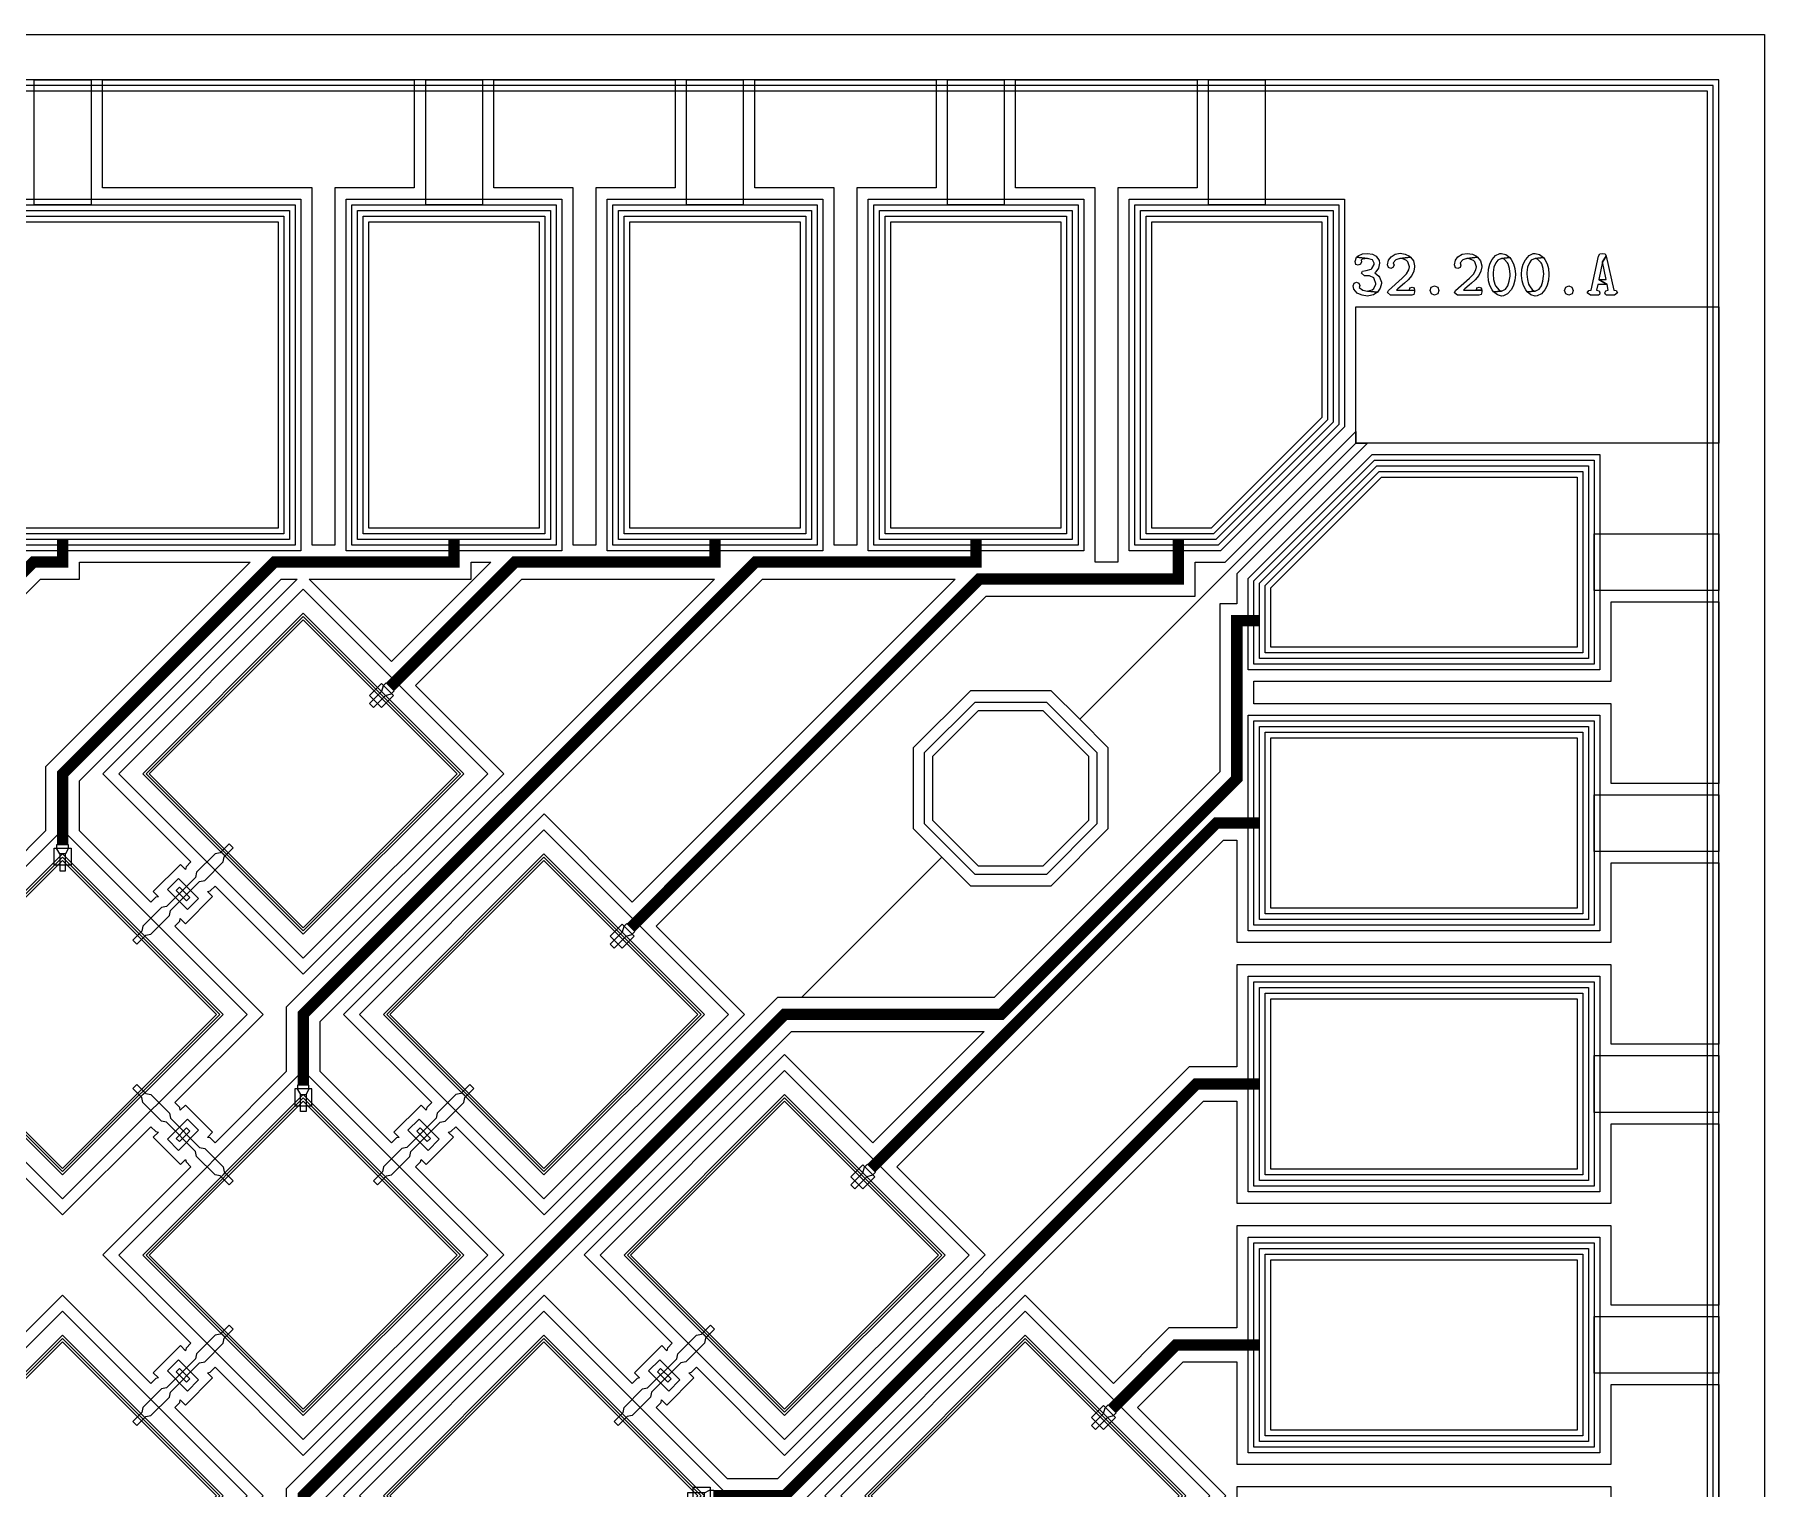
# Model space of a CAD drawing. Extents: x -87611 to 96139, y 77822 to 138139.
# Drawn here: x 7210 to 8734, y 111112 to 112393 of the extents above; entities that cross this region are included whole.
import ezdxf

# ---------------------------------------------------------------- set-up
doc = ezdxf.new("R2010")
doc.units = 0
doc.header["$MEASUREMENT"] = 0
doc.layers.get('0').update_dxf_attribs({"color": 6})
for name, color, linetype in [('L10D0 Abs', 4, 'Continuous'), ('L12D0 Etch', 190, 'Continuous'), ('L14D0 Au', 2, 'Continuous'), ('L15D0 PVIA', 7, 'Continuous'), ('L18D0 SU8', 7, 'Continuous'), ('L1D0 Plug', 200, 'Continuous'), ('L3D0 Base', 3, 'Continuous'), ('L4D0 Cntr', 1, 'Continuous'), ('L50D0 SiO2', 52, 'Continuous'), ('L7D0 DE', 42, 'Continuous'), ('L8D0 Wire', 5, 'Continuous'), ('L9D0 Cont', 30, 'Continuous')]:
    doc.layers.add(name, color=color, linetype=linetype)

# ---------------------------------------------------------------- blocks, each defined once
blk = doc.blocks.new('_PRBE_BTM')
at = {"layer": 'L1D0 Plug'}
blk.add_lwpolyline([(-25, -12.5), (-25, 12.5), (-11, 12.5), (-11, -12.5)], close=True, dxfattribs=at)
at = {"layer": 'L3D0 Base'}
for points in [[(-55, 2.5), (-45, 2.5), (-45, -2.5), (-55, -2.5)], [(-3.75, -5), (-8.75, -2.5), (-45, -2.5), (-45, 2.5), (-8.75, 2.5), (-3.75, 5), (0, 5), (0, -5)]]:
    blk.add_lwpolyline(points, close=True, dxfattribs=at)
at = {"layer": 'L9D0 Cont'}
blk.add_lwpolyline([(-20, -6.5), (-20, 6.5), (-16, 6.5), (-16, -6.5)], close=True, dxfattribs=at)
blk = doc.blocks.new('_32CONN_BTM')
at = {"layer": 'L1D0 Plug'}
blk.add_lwpolyline([(-7, -12.5), (-7, 12.5), (7, 12.5), (7, -12.5)], close=True, dxfattribs=at)
at = {"layer": 'L3D0 Base'}
for points in [[(-50, 2.5), (-60, 2.5), (-60, -2.5), (-50, -2.5)], [(-45, -5), (-48.75, -2.5), (-50, -2.5), (-50, 2.5), (-48.75, 2.5), (-45, 5), (-22, 5), (-18.25, 2.5), (18.25, 2.5), (22, 5), (45, 5), (48.75, 2.5), (50, 2.5), (50, -2.5), (48.75, -2.5), (45, -5), (22, -5), (18.25, -2.5), (-18.25, -2.5), (-22, -5)], [(50, 2.5), (60, 2.5), (60, -2.5), (50, -2.5)]]:
    blk.add_lwpolyline(points, close=True, dxfattribs=at)
at = {"layer": 'L9D0 Cont'}
blk.add_lwpolyline([(-2, -6.5), (-2, 6.5), (2, 6.5), (2, -6.5)], close=True, dxfattribs=at)
blk = doc.blocks.new('_32PRBE_TOP')
at = {"layer": 'L50D0 SiO2', "linetype": 'Continuous'}
blk.add_lwpolyline([(3.223, 7.5), (18.223, 7.5), (18.223, -7.5), (3.223, -7.5)], close=True, dxfattribs=at)
at = {"layer": 'L8D0 Wire'}
for points in [[(0, 5), (3.75, 5), (8.223, 2.5), (8.223, -2.5), (3.75, -5), (0, -5)], [(23.223, 2.5), (8.223, 2.5), (8.223, -2.5), (23.223, -2.5)]]:
    blk.add_lwpolyline(points, close=True, dxfattribs=at)
blk = doc.blocks.new('_32TRCE200')
at = {"layer": 'L14D0 Au'}
for points in [[(-930, 1050), (-930, 1365), (-1000, 1365), (-1000, 1460), (-840, 1460), (-840, 1365), (-910, 1365), (-910, 1050)], [(-289.9, 523.3), (-294.2, 527.5), (-296.5, 528), (-292, 532.5), (-316.1, 556.5), (-320.5, 552), (-321, 554.4), (-325.3, 558.6), (-247.5, 636.4), (-424.3, 813.2), (-502, 735.4), (-790, 1023.3), (-790, 1035), (-700, 1035), (-700, 1365), (-770, 1365), (-770, 1460), (-610, 1460), (-610, 1365), (-680, 1365), (-680, 1035), (-590, 1035), (-590, 993.1), (-227.1, 630.2), (-227.1, 586)], [(-134.3, 523.3), (-197.1, 586), (-197.1, 642.6), (-560, 1005.5), (-560, 1035), (-470, 1035), (-470, 1365), (-540, 1365), (-540, 1460), (-380, 1460), (-380, 1365), (-450, 1365), (-450, 1035), (-360, 1035), (-360, 975.2), (-311.1, 926.3), (-388.9, 848.5), (-212.1, 671.8), (-134.3, 749.5), (-130.1, 745.3), (-127.8, 744.8), (-132.2, 740.3), (-108.2, 716.3), (-103.7, 720.8), (-103.3, 718.4), (-99, 714.2), (-176.8, 636.4), (-99, 558.6), (-103.3, 554.4), (-103.7, 552), (-108.2, 556.5), (-132.2, 532.5), (-127.8, 528), (-130.1, 527.5)], [(-289.9, 947.5), (-330, 987.6), (-330, 1035), (-240, 1035), (-240, 1365), (-310, 1365), (-310, 1460), (-35, 1460), (-35, 1365), (-220, 1365), (-220, 1035), (-46.9, 1035), (-120.9, 961), (-126.2, 966.3), (-139.7, 952.8), (-212.1, 1025.3)], [(220, 1050), (220, 1365), (35, 1365), (35, 1460), (310, 1460), (310, 1365), (240, 1365), (240, 1050)], [(450, 1050), (450, 1365), (380, 1365), (380, 1460), (540, 1460), (540, 1365), (470, 1365), (470, 1050)], [(680, 1050), (680, 1365), (610, 1365), (610, 1460), (770, 1460), (770, 1365), (700, 1365), (700, 1050)], [(910, 1035), (910, 1365), (840, 1365), (840, 1460), (1000, 1460), (1000, 1365), (930, 1365), (930, 1035)], [(-651.4, 651.4), (-774.9, 774.9), (-749.7, 800.1), (-749.7, 871.3), (-800.1, 921.7), (-871.3, 921.7), (-896.5, 896.5), (-1140, 1140), (-1140, 1150.2), (-1024.8, 1035), (-998.3, 1035), (-998.3, 1020), (-850.3, 1020), (-651.4, 821.1)], [(0, 0), (-197.1, 197.1), (-161.8, 197.1), (0, 35.4), (176.8, 212.1), (99, 289.9), (103.3, 294.2), (103.7, 296.5), (108.2, 292), (132.2, 316.1), (127.8, 320.5), (130.1, 321), (134.3, 325.3), (212.1, 247.5), (388.9, 424.3), (311.1, 502), (315.4, 506.3), (315.9, 508.6), (320.3, 504.2), (344.4, 528.2), (339.9, 532.7), (342.2, 533.1), (346.5, 537.4), (424.3, 459.6), (601, 636.4), (523.3, 714.2), (814.1, 1005), (998.3, 1005), (998.3, 1035), (1024.8, 1035), (1140, 1150.2), (1140, 1140), (896.5, 896.5), (871.3, 921.7), (800.1, 921.7), (749.7, 871.3), (749.7, 800.1), (774.9, 774.9), (651.4, 651.4), (630.2, 651.4), (197.1, 218.3), (197.1, 197.1)], [(-77.8, 735.4), (-82, 739.7), (-84.4, 740.1), (-79.9, 744.6), (-103.9, 768.6), (-108.4, 764.2), (-108.9, 766.5), (-113.1, 770.7), (-35.4, 848.5), (-107.8, 921), (-94.4, 934.4), (-99.7, 939.7), (-19.4, 1020), (15, 1020), (15, 1035), (165.3, 1035), (-15, 854.7), (-15, 798.2)], [(289.9, 947.5), (217.4, 1020), (360, 1020), (360, 1035), (377.4, 1035)], [(77.8, 735.4), (15, 798.2), (15, 842.3), (192.7, 1020), (206.8, 1020), (35.4, 848.5), (113.1, 770.7), (108.9, 766.5), (108.4, 764.2), (103.9, 768.6), (79.9, 744.6), (84.4, 740.1), (82, 739.7)], [(134.3, 523.3), (130.1, 527.5), (127.8, 528), (132.2, 532.5), (108.2, 556.5), (103.7, 552), (103.3, 554.4), (99, 558.6), (176.8, 636.4), (99, 714.2), (103.3, 718.4), (103.7, 720.8), (108.2, 716.3), (132.2, 740.3), (127.8, 744.8), (130.1, 745.3), (134.3, 749.5), (212.1, 671.8), (388.9, 848.5), (311.1, 926.3), (404.8, 1020), (574.5, 1020), (197.1, 642.6), (197.1, 586)], [(289.9, 523.3), (227.1, 586), (227.1, 630.2), (616.9, 1020), (786.7, 1020), (502, 735.4), (424.3, 813.2), (247.5, 636.4), (325.3, 558.6), (321, 554.4), (320.5, 552), (316.1, 556.5), (292, 532.5), (296.5, 528), (294.2, 527.5)], [(-205.9, 227.1), (-621.4, 642.6), (-621.4, 812.3), (-523.3, 714.2), (-601, 636.4), (-424.3, 459.6), (-346.5, 537.4), (-342.2, 533.1), (-339.9, 532.7), (-344.4, 528.2), (-320.3, 504.2), (-315.9, 508.6), (-315.4, 506.3), (-311.1, 502), (-388.9, 424.3), (-212.1, 247.5), (-35.4, 424.3), (-113.1, 502), (-108.9, 506.3), (-108.4, 508.6), (-103.9, 504.2), (-79.9, 528.2), (-84.4, 532.7), (-82, 533.1), (-77.8, 537.4), (0, 459.6), (77.8, 537.4), (82, 533.1), (84.4, 532.7), (79.9, 528.2), (103.9, 504.2), (108.4, 508.6), (108.9, 506.3), (113.1, 502), (35.4, 424.3), (113.1, 346.5), (108.9, 342.2), (108.4, 339.9), (103.9, 344.4), (79.9, 320.3), (84.4, 315.9), (82, 315.4), (77.8, 311.1), (0, 388.9), (-161.8, 227.1)]]:
    blk.add_lwpolyline(points, close=True, dxfattribs=at)
at = {"layer": 'L3D0 Base', "const_width": 10}
blk.add_lwpolyline([(0, 1055), (0, 1035), (-25.7, 1035), (-109.6, 951.1)], dxfattribs=at)
at = {"layer": 'L8D0 Wire', "const_width": 10}
for points in [[(-149.6, 212.1), (-212.1, 212.1), (-636.4, 636.4), (-636.4, 827.3), (-844.1, 1035), (-983.3, 1035), (-983.3, 1055)], [(-500.8, 712.9), (-805, 1017.1), (-805, 1055)], [(-212.1, 573.9), (-212.1, 636.4), (-575, 999.3), (-575, 1055)], [(-288.7, 925.1), (-345, 981.4), (-345, 1055)], [(345, 1055), (345, 1035), (186.5, 1035), (0, 848.5), (0, 786)], [(212.1, 573.9), (212.1, 636.4), (610.7, 1035), (805, 1035), (805, 1055)], [(288.7, 925.1), (398.6, 1035), (575, 1035), (575, 1055)], [(500.8, 712.9), (807.9, 1020), (983.3, 1020), (983.3, 1055)]]:
    blk.add_lwpolyline(points, dxfattribs=at)
at = {"linetype": 'Continuous'}
for name, p, rotation in [('_PRBE_BTM', (-109.6, 951.1), 45), ('_32PRBE_TOP', (-288.7, 925.1), 315), ('_32PRBE_TOP', (0, 786), 270), ('_32PRBE_TOP', (-500.8, 712.9), 315), ('_32PRBE_TOP', (-212.1, 573.9), 270)]:
    blk.add_blockref(name, p, dxfattribs=dict(at, rotation=rotation))
at = {"linetype": 'Continuous', "xscale": -1}
for p, rotation in [((288.7, 925.1), 45), ((500.8, 712.9), 45), ((212.1, 573.9), 90)]:
    blk.add_blockref('_32PRBE_TOP', p, dxfattribs=dict(at, rotation=rotation))
at = {"rotation": 315}
for p in [(-106.1, 742.5), (-318.2, 530.3), (106.1, 530.3)]:
    blk.add_blockref('_32CONN_BTM', p, dxfattribs=at)
at = {"xscale": -1, "rotation": 45}
for p in [(106.1, 742.5), (-106.1, 530.3), (318.2, 530.3), (106.1, 318.2)]:
    blk.add_blockref('_32CONN_BTM', p, dxfattribs=at)
at = {"linetype": 'Continuous'}
blk.add_blockref('_32PRBE_TOP', (-149.6, 212.1), dxfattribs=at)
blk = doc.blocks.new('32PAD')
at = {"layer": 'L14D0 Au'}
blk.add_lwpolyline([(-80, 10), (-80, 290), (80, 290), (80, 10)], close=True, dxfattribs=at)
at = {"layer": 'L15D0 PVIA'}
blk.add_lwpolyline([(-75, 15), (-75, 285), (75, 285), (75, 15)], close=True, dxfattribs=at)
at = {"layer": 'L3D0 Base'}
for points in [[(-25, 300), (-25, 410), (25, 410), (25, 300)], [(-90, 0), (-90, 300), (90, 300), (90, 0)]]:
    blk.add_lwpolyline(points, close=True, dxfattribs=at)
at = {"layer": 'L4D0 Cntr'}
blk.add_lwpolyline([(-85, 5), (-85, 295), (85, 295), (85, 5)], close=True, dxfattribs=at)
at = {"layer": 'L8D0 Wire'}
blk.add_lwpolyline([(-95, -5), (-95, 305), (95, 305), (95, -5)], close=True, dxfattribs=at)
blk = doc.blocks.new('_32PADS')
at = {"layer": 'L14D0 Au'}
for points in [[(-195, 1060), (-195, 1340), (195, 1340), (195, 1060)], [(955, 1060), (955, 1340), (1115, 1340), (1115, 1160.533), (1014.467, 1060)], [(1060, 955), (1060, 1014.467), (1160.533, 1115), (1340, 1115), (1340, 955)]]:
    blk.add_lwpolyline(points, close=True, dxfattribs=at)
at = {"layer": 'L15D0 PVIA'}
for points in [[(-190, 1065), (-190, 1335), (190, 1335), (190, 1065)], [(960, 1065), (960, 1335), (1110, 1335), (1110, 1162.604), (1012.396, 1065)], [(1065, 960), (1065, 1012.396), (1162.604, 1110), (1335, 1110), (1335, 960)]]:
    blk.add_lwpolyline(points, close=True, dxfattribs=at)
at = {"layer": 'L3D0 Base'}
for points in [[(-25, 1350), (-25, 1460), (25, 1460), (25, 1350)], [(1010, 1350), (1010, 1460), (1060, 1460), (1060, 1350)], [(-205, 1050), (-205, 1350), (205, 1350), (205, 1050)], [(945, 1050), (945, 1350), (1125, 1350), (1125, 1156.391), (1018.609, 1050)], [(1050, 945), (1050, 1018.609), (1156.391, 1125), (1350, 1125), (1350, 945)], [(1350, 1010), (1350, 1060), (1460, 1060), (1460, 1010)]]:
    blk.add_lwpolyline(points, close=True, dxfattribs=at)
at = {"layer": 'L4D0 Cntr'}
for points in [[(-200, 1055), (-200, 1345), (200, 1345), (200, 1055)], [(950, 1055), (950, 1345), (1120, 1345), (1120, 1158.462), (1016.538, 1055)], [(1055, 950), (1055, 1016.538), (1158.462, 1120), (1345, 1120), (1345, 950)]]:
    blk.add_lwpolyline(points, close=True, dxfattribs=at)
at = {"layer": 'L8D0 Wire'}
for points in [[(-210, 1045), (-210, 1355), (210, 1355), (210, 1045)], [(940, 1045), (940, 1355), (1130, 1355), (1130, 1154.32), (1020.68, 1045)], [(1045, 940), (1045, 1020.68), (1154.32, 1130), (1355, 1130), (1355, 940)]]:
    blk.add_lwpolyline(points, close=True, dxfattribs=at)
for p in [(345, 1050), (575, 1050), (805, 1050)]:
    blk.add_blockref('32PAD', p)
at = {"rotation": 270}
for p in [(1050, 805), (1050, 575), (1050, 345)]:
    blk.add_blockref('32PAD', p, dxfattribs=at)
blk = doc.blocks.new('PIX200')
at = {"layer": 'L3D0 Base'}
blk.add_lwpolyline([(-100, -100), (-100, 100), (100, 100), (100, -100)], close=True, dxfattribs=at)
at = {"layer": 'L4D0 Cntr'}
blk.add_lwpolyline([(-98, -98), (-98, 98), (98, 98), (98, -98)], close=True, dxfattribs=at)
at = {"layer": 'L7D0 DE'}
blk.add_lwpolyline([(-115, -115), (-115, 115), (115, 115), (115, -115)], close=True, dxfattribs=at)
blk = doc.blocks.new('PIX200A')
at = {"layer": 'L10D0 Abs'}
blk.add_lwpolyline([(-96, -96), (-96, 96), (96, 96), (96, -96)], close=True, dxfattribs=at)
at = {"linetype": 'Continuous'}
blk.add_blockref('PIX200', (0, 0), dxfattribs=at)
blk = doc.blocks.new('_SU8_POST')
at = {"layer": 'L18D0 SU8'}
blk.add_lwpolyline([(-28.5, -68.5), (-68.5, -28.5), (-68.5, 28.5), (-28.5, 68.5), (28.5, 68.5), (68.5, 28.5), (68.5, -28.5), (28.5, -68.5)], close=True, dxfattribs=at)
at = {"layer": 'L3D0 Base'}
blk.add_lwpolyline([(-31.5, -76), (-76, -31.5), (-76, 31.5), (-31.5, 76), (31.5, 76), (76, 31.5), (76, -31.5), (31.5, -76)], close=True, dxfattribs=at)
blk = doc.blocks.new('$32_200_A')
at = {"layer": 'L12D0 Etch'}
blk.add_lwpolyline([(0, 0), (0, 2950), (50, 2950), (50, 50), (2950, 50), (2950, 2950), (0, 2950), (0, 3000), (3000, 3000), (3000, 0)], close=True, dxfattribs=at)
at = {"layer": 'L14D0 Au'}
blk.add_lwpolyline([(2640, 2640), (2640, 2760), (2960, 2760), (2960, 2640)], close=True, dxfattribs=at)
at = {"layer": 'L3D0 Base'}
for points in [[(0, 0), (0, 2960), (40, 2960), (40, 40), (2960, 40), (2960, 2960), (0, 2960), (0, 3000), (3000, 3000), (3000, 0)], [(2658.937, 2772.995), (2650.061, 2773.981), (2654.335, 2775.131), (2655.649, 2776.118), (2657.622, 2780.062), (2657.622, 2780.72), (2656.143, 2784.829), (2655.649, 2785.486), (2652.034, 2787.294), (2649.897, 2787.459), (2647.431, 2787.459), (2644.802, 2789.76), (2645.623, 2791.568), (2649.075, 2792.061), (2653.348, 2793.211), (2654.006, 2793.704), (2655.978, 2797.485), (2656.143, 2798.471), (2654.499, 2801.429), (2650.226, 2802.744), (2650.061, 2802.744), (2640.528, 2803.73), (2642.007, 2805.045), (2645.623, 2806.689), (2650.061, 2807.182), (2654.499, 2806.36), (2657.786, 2804.552), (2660.416, 2800.936), (2660.745, 2798.471), (2659.923, 2794.197), (2657.457, 2790.746), (2656.636, 2790.088), (2660.087, 2787.13), (2660.745, 2786.144), (2662.388, 2781.87), (2662.388, 2780.72), (2661.402, 2776.446)], [(2670.617, 2793.904), (2668.783, 2794.571), (2667.783, 2797.072), (2668.783, 2801.241), (2670.951, 2804.076), (2674.453, 2806.41), (2678.955, 2807.244), (2683.457, 2806.577), (2687.292, 2804.576), (2687.959, 2803.909), (2678.788, 2802.742), (2675.12, 2801.575), (2672.785, 2798.907), (2673.619, 2796.906), (2672.618, 2794.738)], [(2729.777, 2793.704), (2727.805, 2794.526), (2726.818, 2796.992), (2727.805, 2801.265), (2729.941, 2804.059), (2733.557, 2806.36), (2737.995, 2807.182), (2738.159, 2807.182), (2742.597, 2806.525), (2746.378, 2804.552), (2747.035, 2803.895), (2737.831, 2802.744), (2734.215, 2801.594), (2731.914, 2798.8), (2732.571, 2796.827), (2731.749, 2794.69)], [(2761.335, 2773.323), (2760.02, 2774.967), (2758.047, 2778.747), (2756.897, 2783.021), (2756.404, 2787.787), (2756.404, 2788.445), (2756.732, 2793.211), (2757.883, 2797.649), (2759.855, 2801.429), (2760.02, 2801.758), (2763.143, 2805.21), (2766.758, 2807.018), (2768.402, 2807.182), (2772.182, 2806.196), (2775.634, 2803.402), (2768.402, 2802.744), (2764.95, 2801.101), (2763.307, 2798.8), (2761.663, 2794.855), (2761.006, 2790.253), (2761.006, 2788.938), (2761.335, 2784.171), (2762.485, 2779.898), (2763.143, 2778.419), (2766.101, 2774.803), (2768.402, 2773.981)], [(2790.92, 2773.323), (2789.605, 2774.967), (2787.633, 2778.747), (2786.482, 2783.021), (2785.989, 2787.787), (2785.989, 2788.445), (2786.318, 2793.211), (2787.468, 2797.649), (2789.44, 2801.429), (2789.605, 2801.758), (2792.728, 2805.21), (2796.344, 2807.018), (2797.987, 2807.182), (2801.768, 2806.196), (2805.219, 2803.402), (2797.987, 2802.744), (2794.536, 2801.101), (2792.892, 2798.8), (2791.248, 2794.855), (2790.591, 2790.253), (2790.591, 2788.938), (2791.084, 2784.171), (2792.235, 2779.898), (2792.892, 2778.419), (2795.686, 2774.803), (2797.987, 2773.981)], [(2846.803, 2770.2), (2843.844, 2772.502), (2845.159, 2774.474), (2847.296, 2774.638), (2853.871, 2804.552), (2855.021, 2806.689), (2857.322, 2807.182), (2859.623, 2806.689), (2860.609, 2804.552), (2857.322, 2799.621), (2854.199, 2784.171), (2861.431, 2779.733), (2853.213, 2779.733), (2852.063, 2774.638), (2854.364, 2774.145), (2855.021, 2772.502), (2854.692, 2771.022), (2853.706, 2770.365), (2852.391, 2770.2)], [(2642.007, 2796.663), (2640.035, 2797.485), (2639.213, 2799.95), (2640.528, 2803.73), (2650.061, 2802.744), (2645.459, 2801.922), (2644.473, 2801.265), (2644.966, 2799.786), (2643.98, 2797.649)], [(2670.451, 2770.226), (2667.783, 2772.56), (2668.783, 2774.394), (2680.789, 2785.233), (2684.624, 2789.068), (2686.625, 2792.737), (2687.126, 2795.405), (2685.792, 2799.574), (2684.624, 2800.908), (2680.789, 2802.575), (2678.788, 2802.742), (2687.959, 2803.909), (2690.627, 2800.574), (2691.628, 2796.072), (2691.628, 2795.405), (2691.128, 2791.403), (2689.127, 2787.568), (2685.958, 2783.899), (2685.625, 2783.566), (2682.79, 2780.898), (2676.787, 2775.895), (2675.62, 2774.728), (2691.628, 2774.561), (2691.628, 2773.227), (2691.128, 2770.893), (2689.127, 2770.226)], [(2729.448, 2770.2), (2726.818, 2772.502), (2727.805, 2774.474), (2739.967, 2785.157), (2743.583, 2788.938), (2745.72, 2792.554), (2746.213, 2795.348), (2744.898, 2799.621), (2743.748, 2800.772), (2739.803, 2802.416), (2737.831, 2802.744), (2747.035, 2803.895), (2749.665, 2800.443), (2750.815, 2796.17), (2750.815, 2795.348), (2750.158, 2791.403), (2748.186, 2787.623), (2745.063, 2783.843), (2744.734, 2783.514), (2741.775, 2780.884), (2739.803, 2779.24), (2736.023, 2775.789), (2734.708, 2774.638), (2750.815, 2774.638), (2750.815, 2773.159), (2750.322, 2770.858), (2748.186, 2770.2)], [(2768.402, 2769.543), (2764.622, 2770.529), (2761.335, 2773.323), (2768.402, 2773.981), (2771.854, 2775.624), (2773.826, 2778.419), (2775.141, 2782.528), (2775.798, 2787.13), (2775.963, 2788.938), (2775.47, 2793.869), (2774.155, 2797.978), (2773.662, 2798.8), (2770.539, 2802.087), (2768.402, 2802.744), (2775.634, 2803.402), (2776.949, 2801.758), (2778.921, 2797.978), (2780.072, 2793.704), (2780.565, 2788.938), (2780.565, 2788.28), (2780.072, 2783.514), (2778.921, 2779.076), (2777.113, 2775.296), (2776.949, 2774.967), (2773.662, 2771.515), (2770.046, 2769.707)], [(2797.987, 2769.543), (2794.207, 2770.529), (2790.92, 2773.323), (2797.987, 2773.981), (2801.439, 2775.624), (2803.411, 2778.419), (2804.726, 2782.528), (2805.384, 2787.13), (2805.548, 2788.938), (2805.055, 2793.869), (2803.74, 2797.978), (2803.247, 2798.8), (2800.124, 2802.087), (2797.987, 2802.744), (2805.219, 2803.402), (2806.534, 2801.758), (2808.507, 2797.978), (2809.657, 2793.704), (2810.15, 2788.938), (2810.15, 2788.28), (2809.821, 2783.514), (2808.671, 2779.076), (2806.699, 2775.296), (2806.534, 2774.967), (2803.411, 2771.515), (2799.795, 2769.707)], [(2862.253, 2770.2), (2860.938, 2770.365), (2859.952, 2771.022), (2859.459, 2772.502), (2860.116, 2774.145), (2862.417, 2774.638), (2861.431, 2779.733), (2854.199, 2784.171), (2860.445, 2784.171), (2857.322, 2799.621), (2860.609, 2804.552), (2867.348, 2774.638), (2869.485, 2774.474), (2870.636, 2772.502), (2867.841, 2770.2)], [(2650.061, 2769.543), (2645.459, 2770.2), (2641.679, 2771.844), (2641.186, 2772.173), (2638.227, 2775.46), (2637.57, 2778.583), (2638.391, 2780.884), (2640.364, 2781.706), (2642.5, 2780.884), (2643.322, 2778.747), (2642.829, 2776.939), (2645.952, 2774.638), (2650.061, 2773.981), (2658.937, 2772.995), (2655.485, 2770.694), (2651.212, 2769.707)], [(2691.628, 2774.561), (2675.62, 2774.728), (2687.126, 2774.728), (2687.459, 2776.896), (2689.46, 2777.396), (2691.294, 2776.729)], [(2709.232, 2770.2), (2706.602, 2771.515), (2705.287, 2774.31), (2706.437, 2777.268), (2709.232, 2778.419), (2712.026, 2777.268), (2713.176, 2774.31), (2712.026, 2771.515)], [(2746.213, 2774.638), (2746.542, 2776.775), (2748.514, 2777.432), (2750.487, 2776.775), (2750.815, 2774.638)], [(2827.737, 2770.2), (2825.107, 2771.515), (2823.792, 2774.31), (2824.943, 2777.268), (2827.737, 2778.419), (2830.367, 2777.268), (2831.517, 2774.31), (2830.531, 2771.515)]]:
    blk.add_lwpolyline(points, close=True, dxfattribs=at)
at = {"layer": 'L4D0 Cntr'}
blk.add_lwpolyline([(0, 0), (0, 2955), (45, 2955), (45, 45), (2955, 45), (2955, 2955), (0, 2955), (0, 3000), (3000, 3000), (3000, 0)], close=True, dxfattribs=at)
at = {"layer": 'L7D0 DE'}
blk.add_lwpolyline([(0, 0), (0, 2960), (40, 2960), (40, 40), (2960, 40), (2960, 2960), (0, 2960), (0, 3000), (3000, 3000), (3000, 0)], close=True, dxfattribs=at)
for name in ['_32PADS', '_32TRCE200']:
    blk.add_blockref(name, (1500, 1500))
for name, p, rotation in [('_32TRCE200', (1500, 1500), 90), ('_32TRCE200', (1500, 1500), 270), ('PIX200A', (1712.132, 2348.528), 315), ('_SU8_POST', (2335.698, 2335.698), 315), ('PIX200A', (1500, 2136.396), 315), ('PIX200A', (1924.264, 2136.396), 315), ('PIX200A', (1712.132, 1924.264), 315), ('PIX200A', (2136.396, 1924.264), 315), ('PIX200A', (1500, 1712.132), 315), ('PIX200A', (1924.264, 1712.132), 315), ('PIX200A', (2348.528, 1712.132), 315)]:
    blk.add_blockref(name, p, dxfattribs=dict(rotation=rotation))

msp = doc.modelspace()

# ---------------------------------------------------------------- block references
msp.add_blockref('$32_200_A', (5734.4, 109393))

doc.saveas('drawing.dxf')
